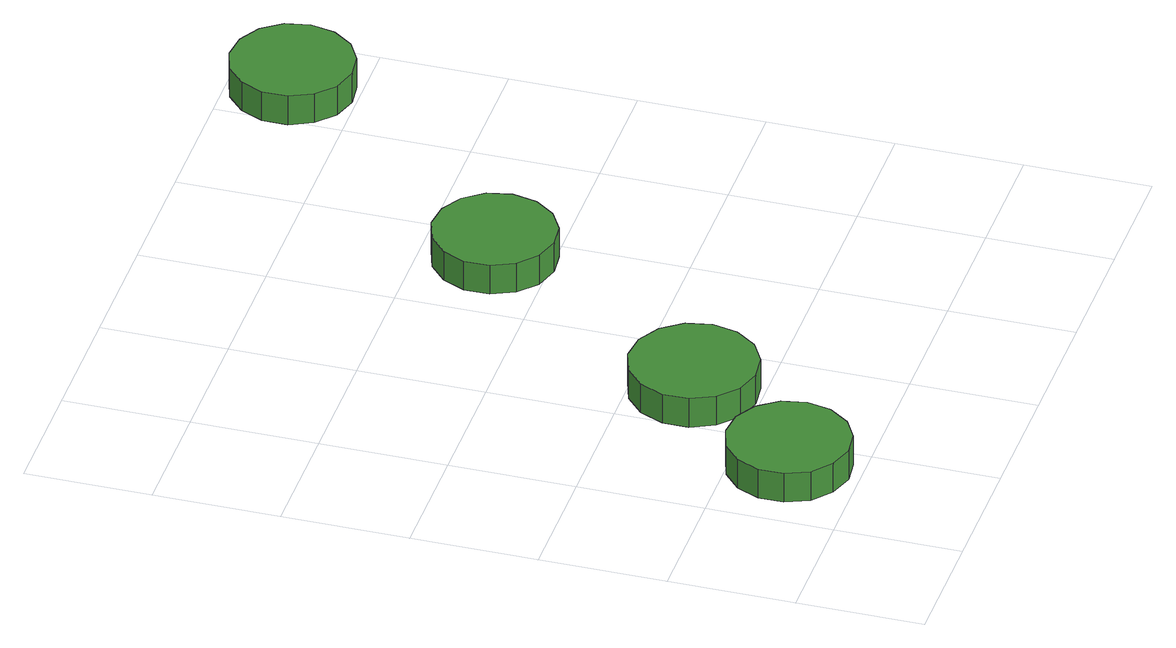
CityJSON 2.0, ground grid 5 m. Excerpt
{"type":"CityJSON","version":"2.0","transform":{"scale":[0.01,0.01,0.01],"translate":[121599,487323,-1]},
"CityObjects":{
"tree1":{"type":"SolitaryVegetationObject","attributes":{"function":"something"},"geometry":[{"type":"MultiSurface","lod":"1","boundaries":[[[0,1,2,3,4,5,6,7,8,9,10,11,12,13,14]],[[15,16,17,18,19,20,21,22,23,24,25,26,27,28,29]],[[0,29,28,1]],[[1,28,27,2]],[[2,27,26,3]],[[3,26,25,4]],[[4,25,24,5]],[[5,24,23,6]],[[6,23,22,7]],[[7,22,21,8]],[[8,21,20,9]],[[9,20,19,10]],[[10,19,18,11]],[[11,18,17,12]],[[12,17,16,13]],[[13,16,15,14]],[[14,15,29,0]]]}]},
"tree2":{"type":"SolitaryVegetationObject","attributes":{"function":"something"},"geometry":[{"type":"MultiSurface","lod":"1","boundaries":[[[30,31,32,33,34,35,36,37,38,39,40,41,42,43,44]],[[45,46,47,48,49,50,51,52,53,54,55,56,57,58,59]],[[30,59,58,31]],[[31,58,57,32]],[[32,57,56,33]],[[33,56,55,34]],[[34,55,54,35]],[[35,54,53,36]],[[36,53,52,37]],[[37,52,51,38]],[[38,51,50,39]],[[39,50,49,40]],[[40,49,48,41]],[[41,48,47,42]],[[42,47,46,43]],[[43,46,45,44]],[[44,45,59,30]]]}]},
"tree3":{"type":"SolitaryVegetationObject","attributes":{"function":"something"},"geometry":[{"type":"MultiSurface","lod":"1","boundaries":[[[60,61,62,63,64,65,66,67,68,69,70,71,72,73,74]],[[75,76,77,78,79,80,81,82,83,84,85,86,87,88,89]],[[60,89,88,61]],[[61,88,87,62]],[[62,87,86,63]],[[63,86,85,64]],[[64,85,84,65]],[[65,84,83,66]],[[66,83,82,67]],[[67,82,81,68]],[[68,81,80,69]],[[69,80,79,70]],[[70,79,78,71]],[[71,78,77,72]],[[72,77,76,73]],[[73,76,75,74]],[[74,75,89,60]]]}]},
"tree4":{"type":"SolitaryVegetationObject","attributes":{"function":"something"},"geometry":[{"type":"MultiSurface","lod":"1","boundaries":[[[90,91,92,93,94,95,96,97,98,99,100,101,102,103,104]],[[105,106,107,108,109,110,111,112,113,114,115,116,117,118,119]],[[90,119,118,91]],[[91,118,117,92]],[[92,117,116,93]],[[93,116,115,94]],[[94,115,114,95]],[[95,114,113,96]],[[96,113,112,97]],[[97,112,111,98]],[[98,111,110,99]],[[99,110,109,100]],[[100,109,108,101]],[[101,108,107,102]],[[102,107,106,103]],[[103,106,105,104]],[[104,105,119,90]]]}]}
},
"vertices":[
[512,254,256],[491,352,256],[432,433,256],[346,483,256],[247,493,256],[152,462,256],[77,396,256],[37,304,256],[37,205,256],[77,113,256],[152,47,256],[247,16,256],[346,26,256],[432,76,256],[491,157,256],[491,157,127],[432,76,127],[346,26,127],[247,16,127],[152,47,127],[77,113,127],[37,205,127],[37,304,127],[77,396,127],[152,462,127],[247,493,127],[346,483,127],[432,433,127],[491,352,127],[512,254,127],
[920,741,244],[898,843,244],[837,927,244],[747,979,244],[644,990,244],[545,958,244],[468,888,244],[426,793,244],[426,689,244],[468,595,244],[545,525,244],[644,493,244],[747,504,244],[837,556,244],[898,640,244],[898,640,115],[837,556,115],[747,504,115],[644,493,115],[545,525,115],[468,595,115],[426,689,115],[426,793,115],[468,888,115],[545,958,115],[644,990,115],[747,979,115],[837,927,115],[898,843,115],[920,741,115],
[1591,1716,200],[1570,1814,200],[1511,1894,200],[1425,1944,200],[1326,1955,200],[1231,1924,200],[1157,1857,200],[1116,1766,200],[1116,1666,200],[1157,1575,200],[1231,1508,200],[1326,1477,200],[1425,1488,200],[1511,1538,200],[1570,1618,200],[1570,1618,71],[1511,1538,71],[1425,1488,71],[1326,1477,71],[1231,1508,71],[1157,1575,71],[1116,1666,71],[1116,1766,71],[1157,1857,71],[1231,1924,71],[1326,1955,71],[1425,1944,71],[1511,1894,71],[1570,1814,71],[1591,1716,71],
[2456,2756,193],[2435,2854,193],[2377,2934,193],[2290,2984,193],[2191,2995,193],[2096,2964,193],[2022,2897,193],[1981,2806,193],[1981,2706,193],[2022,2615,193],[2096,2548,193],[2191,2517,193],[2290,2528,193],[2377,2578,193],[2435,2658,193],[2435,2658,64],[2377,2578,64],[2290,2528,64],[2191,2517,64],[2096,2548,64],[2022,2615,64],[1981,2706,64],[1981,2806,64],[2022,2897,64],[2096,2964,64],[2191,2995,64],[2290,2984,64],[2377,2934,64],[2435,2854,64],[2456,2756,64]
]}
